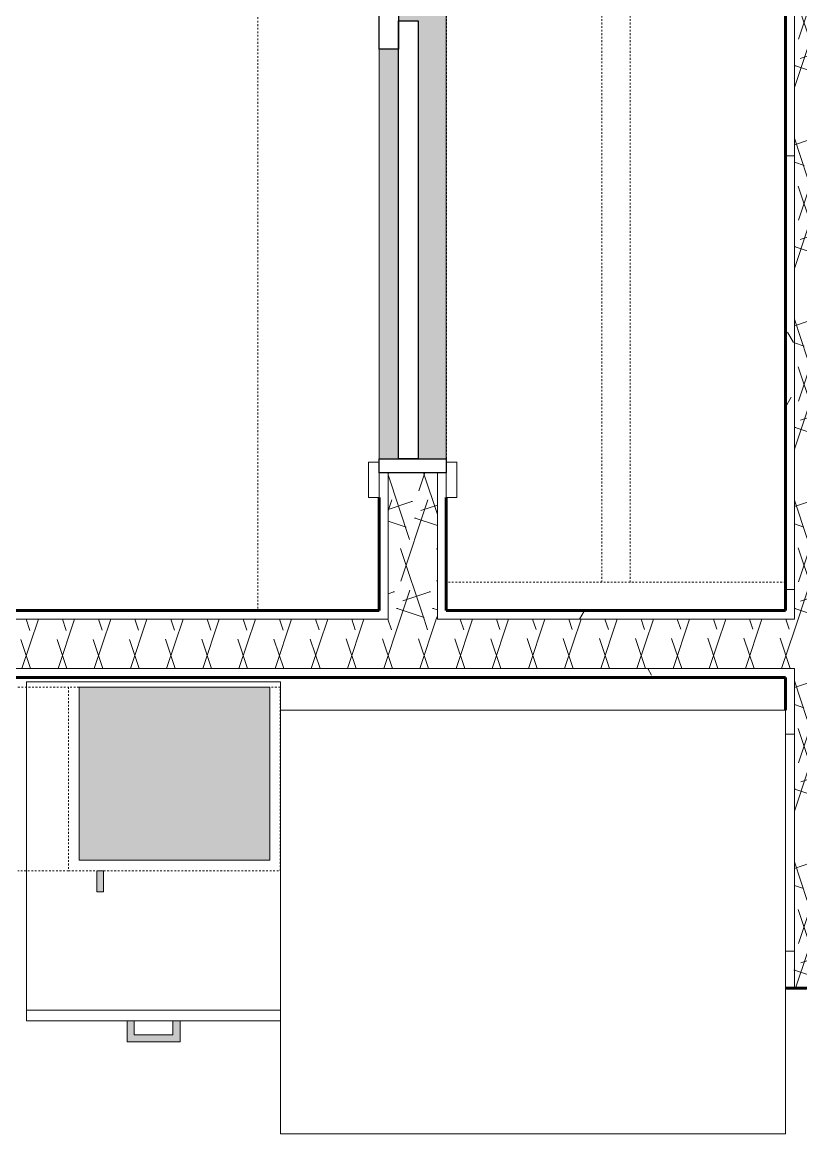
# Model space of a CAD drawing. Header units: inches. Extents: x -4169 to -1846, y 9706 to 12377.
# Drawn here: x -2813.5 to -2758.4, y 11414.9 to 11493.6 of the extents above; entities that cross this region are included whole.
import ezdxf

# ---------------------------------------------------------------- set-up
doc = ezdxf.new("R2010")
doc.units = ezdxf.units.IN
doc.header["$MEASUREMENT"] = 0
doc.linetypes.add('Dash', pattern=[0.25, 0.125, -0.125])
for name, color, linetype, lineweight in [('0-1', 7, 'Continuous', 5), ('0-2', 50, 'Continuous', 18), ('A-DOOR-1', 250, 'Continuous', 9), ('A-DOOR-2', 90, 'Continuous', 30), ('A-DOOR-FRAM-1', 90, 'Continuous', 30), ('A-WALL-1', 8, 'Continuous', 5), ('A-WALL-4', 10, 'Continuous', 60), ('A-WALL-5', 50, 'Continuous', 18), ('A-WALL-PATT-1', 250, 'Continuous', 9), ('A-WALL-PATT-2', 253, 'Continuous', 9), ('I-FURN-HDLN-1', 250, 'Dash', 9), ('Q-CASE-1', 9, 'Continuous', 9), ('Q-CASE-3', 250, 'Continuous', 9), ('Q-CASE-4', 250, 'Dash', 9), ('Q-CASE-5', 254, 'Continuous', 9), ('Q-CASE-HDLN-1', 250, 'Dash', 9), ('Q-SPCQ-1', 250, 'Continuous', 9)]:
    doc.layers.add(name, color=color, linetype=linetype, lineweight=lineweight)
pattern_1 = [(0, (0, 0), (20.48, 5.12), [0.845, -14.515, 0.845, -14.515, -81.92]), (0, (0, 0), (20.48, 5.12), [-30.72, 0.845, -29.875, 0.845, -14.515, -35.84]), (0, (0, 0), (20.48, 5.12), [-76.8, 0.845, -9.395, 0.845, -24.755]), (120, (7.68, 2.56), (-14.67405, 15.1762003), [0.845, -14.515, 0.845, -14.515, -81.92]), (120, (7.68, 2.56), (-14.67405, 15.1762003), [-30.72, 0.845, -29.875, 0.845, -14.515, -35.84]), (120, (7.68, 2.56), (-14.67405, 15.1762003), [-76.8, 0.845, -9.395, 0.845, -24.755]), (240, (10.24, 12.8), (-5.80595, -20.2962003), [0.845, -14.515, 0.845, -14.515, -81.92]), (240, (10.24, 12.8), (-5.80595, -20.2962003), [-30.72, 0.845, -29.875, 0.845, -14.515, -35.84]), (240, (10.24, 12.8), (-5.80595, -20.2962003), [-76.8, 0.845, -9.395, 0.845, -24.755])]
pattern_2 = [(161.57, (0.32, 0.32), (-2.560496185, -0.000537386), [0, -18.214, 2.022, 0]), (18.43, (-0.32, 0.32), (-2.560496185, 0.000537386), [0, -18.214, 2.022, 0]), (108.43, (0.32, 0.32), (1.27922091, -6.400876726), [6.07, -14.166]), (71.57, (-0.32, 0.32), (1.27922091, 6.400876726), [6.07, -14.166])]

# ---------------------------------------------------------------- blocks, each defined once
blk = doc.blocks.new('SLIDING - FLUSH - 5-0 x 6-8-2636084-ENLARGED RCP - 2ND FLOOR PLAN')
at = {"layer": 'A-DOOR-1'}
for p, q in [((-32.75, 3.25), (-30.25, 3.25)), ((-32.75, 2.5), (-32.75, 3.25)), ((-30.25, 3.25), (-30.25, 2.5)), ((30.25, 3.25), (32.75, 3.25)), ((30.25, 2.5), (30.25, 3.25)), ((32.75, 3.25), (32.75, 2.5)), ((-30.25, 2.5), (-32.75, 2.5)), ((32.75, 2.5), (30.25, 2.5)), ((-32.75, -2.25), (-30.25, -2.25)), ((-32.75, -3), (-32.75, -2.25)), ((-30.25, -2.25), (-30.25, -3)), ((30.25, -2.25), (32.75, -2.25)), ((30.25, -3), (30.25, -2.25)), ((32.75, -2.25), (32.75, -3)), ((-30.25, -3), (-32.75, -3)), ((32.75, -3), (30.25, -3))]:
    blk.add_line(p, q, dxfattribs=at)
at = {"layer": 'A-DOOR-2'}
for p, q in [((-1, 0.5), (30, 0.5)), ((-1, -0.875), (-1, 0.5)), ((30, 0.5), (30, -0.875)), ((-30, -0.875), (1, -0.875)), ((-30, -2.25), (-30, -0.875)), ((30, -0.875), (-1, -0.875)), ((1, -0.875), (1, -2.25)), ((1, -2.25), (-30, -2.25))]:
    blk.add_line(p, q, dxfattribs=at)
at = {"layer": 'A-DOOR-FRAM-1'}
for p, q in [((-31, 2.5), (-30, 2.5)), ((-31, -2.25), (-31, 2.5)), ((-30, 2.5), (-30, -2.25)), ((30, 2.5), (31, 2.5)), ((30, -2.25), (30, 2.5)), ((31, 2.5), (31, -2.25)), ((-30, -2.25), (-31, -2.25)), ((31, -2.25), (30, -2.25))]:
    blk.add_line(p, q, dxfattribs=at)
blk = doc.blocks.new('Refrigerator_-_Side-by-Side_6047 - 36_ X 30_-345559-ENLARGED RCP - 2ND FLOOR PLAN')
at = {"layer": 'Q-SPCQ-1'}
for p, q in [((17.875, 14.422), (-17.875, 14.422)), ((-17.875, 14.422), (-17.875, -15.578)), ((17.875, -15.578), (17.875, 14.422)), ((-17.875, -15.578), (17.875, -15.578))]:
    blk.add_line(p, q, dxfattribs=at)
blk = doc.blocks.new('OD_CW_Closet - OD_CW_Closet-2472542-ENLARGED RCP - 2ND FLOOR PLAN')
at = {"layer": 'Q-CASE-HDLN-1'}
for p, q in [((0.738, -24), (0.738, 0)), ((0.738, 0), (6.738, 0)), ((9.238, 0), (69.738, 0)), ((72.238, 0), (74.897, 0)), ((0.738, -11), (74.897, -11)), ((0.738, -13), (74.897, -13))]:
    blk.add_line(p, q, dxfattribs=at)
blk = doc.blocks.new('Bed-Standard - Queen 60_ x 79_-1433484-ENLARGED RCP - 2ND FLOOR PLAN')
at = {"layer": 'I-FURN-HDLN-1'}
for p, q in [((-55.311, 77.295), (64.689, 77.295)), ((64.689, 77.295), (64.689, -37.705))]:
    blk.add_line(p, q, dxfattribs=at)
blk = doc.blocks.new('Base Cabinet 3 Drawer 230 - Base Cabinet 3 Drawer 230 18_-2579417-ENLARGED RCP - 2ND FLOOR PLAN')
at = {"layer": 'Q-CASE-5'}
blk.add_hatch(color=256, dxfattribs=at).paths.add_polyline_path([(2.613, 25.001), (2.613, 25.5), (-1.137, 25.5), (-1.137, 24), (-0.638, 24), (-0.638, 25.001), (2.113, 25.001), (2.113, 24), (2.613, 24)], flags=0)
at = {"layer": 'Q-CASE-3'}
for p, q in [((-1.137, 24), (-1.137, 25.5)), ((-1.137, 25.5), (2.613, 25.5)), ((2.613, 25.5), (2.613, 24)), ((2.113, 25.001), (-0.638, 25.001)), ((-0.638, 24), (-0.638, 25.001)), ((2.113, 24), (2.113, 25.001)), ((-8.262, 24), (9.738, 24)), ((-8.262, 23.25), (-8.262, 24)), ((-1.137, 24), (-0.638, 24)), ((2.613, 24), (2.113, 24)), ((9.738, 24), (9.738, 23.25)), ((9.738, 23.25), (-8.262, 23.25)), ((-8.262, 23.25), (-8.262, 0)), ((9.738, 0), (9.738, 23.25)), ((-8.262, 0), (9.738, 0))]:
    blk.add_line(p, q, dxfattribs=at)
blk = doc.blocks.new('300 Series Wall Hung Cabinet_302 - 30_ X 24_-2588232-ENLARGED RCP - 2ND FLOOR PLAN')
at = {"layer": 'Q-CASE-4'}
for p, q in [((-15, 0.187), (-15, 13.188)), ((-15, 13.188), (-11.428, 13.188)), ((12.572, 13.188), (13.072, 13.188)), ((15, 4.87), (15, 0.187)), ((-11.428, 0.187), (-15, 0.187)), ((15, 0.187), (12.572, 0.187))]:
    blk.add_line(p, q, dxfattribs=at)
blk = doc.blocks.new('300 Series Wall Hung Cabinet_301 - 15_ x 24_-V50-ENLARGED RCP - 2ND FLOOR PLAN')
at = {"layer": 'Q-CASE-1'}
for points in [[(-6.75, -0.188), (-6.75, -12.438), (6.75, -12.438), (6.75, -0.188)], [(-5.5, -13.188), (-5.5, -14.687), (-5.012, -14.687), (-5.012, -13.188)]]:
    blk.add_hatch(color=256, dxfattribs=at).paths.add_polyline_path(points, flags=0)
at = {"layer": 'Q-CASE-3'}
for p, q in [((-6.75, -12.438), (-6.75, -0.188)), ((-6.75, -0.188), (6.75, -0.188)), ((6.75, -0.188), (6.75, -12.438)), ((6.75, -12.438), (-6.75, -12.438)), ((-5.012, -13.188), (-5.5, -13.188)), ((-5.5, -13.188), (-5.5, -14.687)), ((-5.012, -14.687), (-5.012, -13.188)), ((-5.5, -14.687), (-5.012, -14.687))]:
    blk.add_line(p, q, dxfattribs=at)
at = {"layer": 'Q-CASE-4'}
for p, q in [((7.5, -0.188), (-7.5, -0.188)), ((-7.5, -0.188), (-7.5, -13.188)), ((7.5, -13.188), (7.5, -0.188)), ((-7.5, -13.188), (7.5, -13.188))]:
    blk.add_line(p, q, dxfattribs=at)
blk = doc.blocks.new('CTR - 1st Phase - Unit Layouts_rvt-1-ENLARGED RCP - 2ND FLOOR PLAN')
at = {"layer": 'A-WALL-1'}
h = blk.add_hatch(color=256, dxfattribs=at)
h.paths.add_polyline_path([(-2786.872, 11462.727), (-2786.872, 11491.727), (-2788.247, 11491.727), (-2788.247, 11462.727), (-2787.622, 11462.727)], flags=0)
h.paths.add_polyline_path([(-2783.497, 11462.727), (-2783.497, 11522.727), (-2786.872, 11522.727), (-2786.872, 11493.727), (-2785.497, 11493.727), (-2785.497, 11462.727), (-2783.762, 11462.727)], flags=0)
at = {"layer": 'A-WALL-PATT-1'}
h = blk.add_hatch(dxfattribs=at)
h.set_pattern_fill('FP_1', color=256, style=0, pattern_type=2)
h.set_pattern_definition(pattern_1)
h.paths.add_polyline_path([(-2788.247, 11451.988), (-2787.622, 11451.988), (-2787.622, 11461.727), (-2788.247, 11461.727), (-2788.247, 11459.977)], flags=0)
h.paths.add_polyline_path([(-2787.622, 11523.727), (-2787.622, 11532.886), (-2788.247, 11532.886), (-2788.247, 11523.727)], flags=0)
h = blk.add_hatch(dxfattribs=at)
h.set_pattern_fill('FP_1', color=256, style=0, pattern_type=2)
h.set_pattern_definition(pattern_1)
h.paths.add_polyline_path([(-2758.849, 11425.227), (-2758.849, 11447.863), (-2759.474, 11447.863), (-2759.474, 11425.227)], flags=0)
h.paths.add_polyline_path([(-2759.39, 11451.363), (-2758.849, 11451.363), (-2758.849, 11528.136), (-2759.474, 11528.136), (-2759.474, 11451.363)], flags=0)
h = blk.add_hatch(dxfattribs=at)
h.set_pattern_fill('FP_1', color=256, style=0, pattern_type=2)
h.set_pattern_definition(pattern_1)
h.paths.add_polyline_path([(-2787.622, 11451.363), (-2787.622, 11451.988), (-2912.074, 11451.988), (-2912.074, 11451.363), (-2788.247, 11451.363)], flags=0)
h.paths.add_polyline_path([(-2784.122, 11451.363), (-2759.474, 11451.363), (-2759.474, 11451.988), (-2784.122, 11451.988)], flags=0)
h = blk.add_hatch(dxfattribs=at)
h.set_pattern_fill('FP_1', color=256, style=0, pattern_type=2)
h.set_pattern_definition(pattern_1)
h.paths.add_polyline_path([(-2787.622, 11447.238), (-2759.474, 11447.238), (-2759.474, 11447.863), (-2912.074, 11447.863), (-2912.074, 11447.238), (-2788.865, 11447.238)], flags=0)
at = {"layer": 'A-WALL-PATT-2'}
h = blk.add_hatch(dxfattribs=at)
h.set_pattern_fill('FP_2', color=256, style=0, pattern_type=2)
h.set_pattern_definition(pattern_2)
h.paths.add_polyline_path([(-2787.622, 11451.363), (-2784.122, 11451.363), (-2784.122, 11461.727), (-2787.622, 11461.727), (-2787.622, 11451.86)], flags=0)
h.paths.add_polyline_path([(-2787.622, 11523.727), (-2784.122, 11523.727), (-2784.122, 11532.261), (-2787.622, 11532.261), (-2787.622, 11526.013)], flags=0)
h = blk.add_hatch(dxfattribs=at)
h.set_pattern_fill('FP_2', color=256, style=0, pattern_type=2)
h.set_pattern_definition(pattern_2)
h.paths.add_polyline_path([(-2755.349, 11425.227), (-2755.353, 11528.761), (-2758.849, 11528.761), (-2758.849, 11425.227)], flags=0)
h = blk.add_hatch(dxfattribs=at)
h.set_pattern_fill('FP_2', color=256, style=0, pattern_type=2)
h.set_pattern_definition(pattern_2)
h.paths.add_polyline_path([(-2812.866, 11447.863), (-2758.849, 11447.863), (-2758.849, 11451.363), (-2913.824, 11451.363), (-2913.824, 11447.863), (-2812.894, 11447.863)], flags=0)
at = {"layer": 'A-WALL-4'}
for p, q in [((-2759.474, 11451.988), (-2759.474, 11528.136)), ((-2788.247, 11451.988), (-2788.247, 11459.977)), ((-2783.497, 11459.977), (-2783.497, 11451.988)), ((-2914.574, 11451.988), (-2788.247, 11451.988)), ((-2783.497, 11451.988), (-2759.474, 11451.988)), ((-2759.474, 11447.238), (-2914.574, 11447.238)), ((-2759.474, 11444.925), (-2759.474, 11447.238)), ((-2754.724, 11425.227), (-2759.474, 11425.227))]:
    blk.add_line(p, q, dxfattribs=at)
at = {"layer": 'A-WALL-5'}
for p, q in [((-2758.849, 11451.363), (-2758.849, 11528.136)), ((-2783.497, 11462.727), (-2783.497, 11522.727)), ((-2788.247, 11491.727), (-2788.247, 11462.727)), ((-2787.622, 11461.727), (-2787.622, 11451.988)), ((-2784.122, 11461.727), (-2784.122, 11451.988)), ((-2787.622, 11451.363), (-2787.622, 11451.988)), ((-2784.122, 11451.363), (-2784.122, 11451.988)), ((-2914.574, 11451.363), (-2787.622, 11451.363)), ((-2784.122, 11451.363), (-2759.474, 11451.363)), ((-2758.849, 11451.363), (-2759.474, 11451.363)), ((-2914.574, 11447.863), (-2759.474, 11447.863)), ((-2758.849, 11447.863), (-2759.474, 11447.863)), ((-2758.849, 11425.227), (-2758.849, 11447.863))]:
    blk.add_line(p, q, dxfattribs=at)
at = {"layer": '0-2'}
for name, p, rotation in [('Bed-Standard - Queen 60_ x 79_-1433484-ENLARGED RCP - 2ND FLOOR PLAN', (-2874.144, 11516.676), 269.9999999999839), ('OD_CW_Closet - OD_CW_Closet-2472542-ENLARGED RCP - 2ND FLOOR PLAN', (-2783.474, 11453.239), 90.00000000001617), ('SLIDING - FLUSH - 5-0 x 6-8-2636084-ENLARGED RCP - 2ND FLOOR PLAN', (-2785.997, 11492.727), 269.9999999999755), ('300 Series Wall Hung Cabinet_302 - 30_ X 24_-2588232-ENLARGED RCP - 2ND FLOOR PLAN', (-2825.252, 11446.738), 180), ('Base Cabinet 3 Drawer 230 - Base Cabinet 3 Drawer 230 18_-2579417-ENLARGED RCP - 2ND FLOOR PLAN', (-2803.486, 11446.925), 180)]:
    blk.add_blockref(name, p, dxfattribs=dict(at, rotation=rotation))
for name, p in [('300 Series Wall Hung Cabinet_301 - 15_ x 24_-V50-ENLARGED RCP - 2ND FLOOR PLAN', (-2802.752, 11446.738)), ('Refrigerator_-_Side-by-Side_6047 - 36_ X 30_-345559-ENLARGED RCP - 2ND FLOOR PLAN', (-2777.349, 11430.503))]:
    blk.add_blockref(name, p, dxfattribs=at)

msp = doc.modelspace()

# ---------------------------------------------------------------- block references
at = {"layer": '0-1'}
msp.add_blockref('CTR - 1st Phase - Unit Layouts_rvt-1-ENLARGED RCP - 2ND FLOOR PLAN', (0, 0), dxfattribs=at)

doc.saveas('drawing.dxf')
